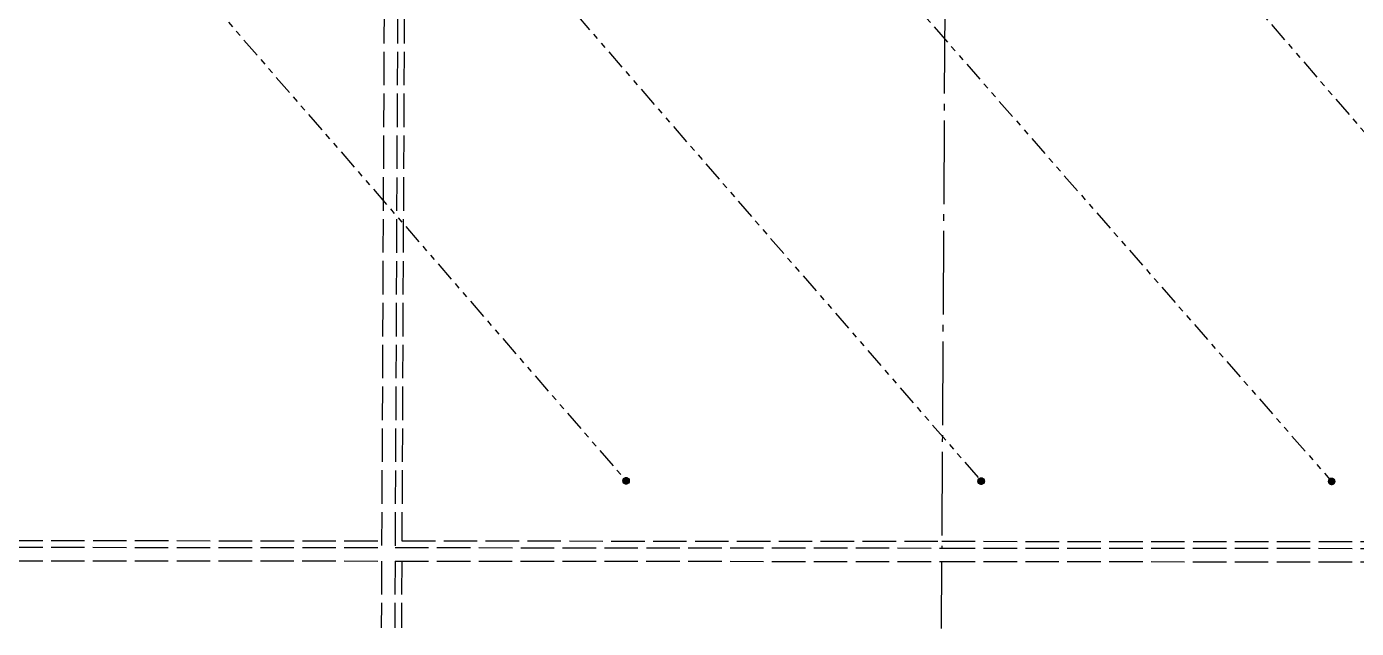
# Model space of a CAD drawing. Extents: x 476470 to 482026, y 6039448 to 6045135.
# Drawn here: x 478183 to 480168, y 6042505 to 6043404 of the extents above; entities that cross this region are included whole.
import ezdxf

# ---------------------------------------------------------------- set-up
doc = ezdxf.new("R2010")
doc.units = 0
doc.header["$LTSCALE"] = 5
for name, pattern in [('foc-DRILLPATH', [14.75, 6, -1.75, 1.75, -1.75, 1.75, -1.75]), ('foc-QUARTERLINE', [33, 25, -3, 2, -3]), ('foc-UNSURVEYED', [12.5, 10, -2.5])]:
    doc.linetypes.add(name, pattern=pattern)
for name, color, linetype in [('L-MON', 1, 'Continuous'), ('L-QSEC', 8, 'foc-QUARTERLINE'), ('L-USEC', 7, 'foc-UNSURVEYED'), ('P-PDRILLPATH', 12, 'foc-DRILLPATH')]:
    doc.layers.add(name, color=color, linetype=linetype)

# ---------------------------------------------------------------- blocks, each defined once
blk = doc.blocks.new('plbh')
at = {"layer": 'L-MON'}
h = blk.add_hatch(color=255, dxfattribs=at)
h.dxf.hatch_style = 1
edge = h.paths.add_edge_path()
edge.add_arc((0, 0), 1.16, 0, 360)
h = blk.add_hatch(color=256, dxfattribs=at)
h.dxf.hatch_style = 1
h.paths.add_polyline_path([(-0.96, 0, 1), (0.96, 0, 1)])
h.paths.add_polyline_path([(0.91, 0, -1), (-0.91, 0, -1)], flags=16)
h.paths.add_polyline_path([(0.45, 0, -1), (-0.45, 0, -1)], flags=0)
h = blk.add_hatch(color=256, dxfattribs=at)
h.dxf.hatch_style = 1
h.paths.add_polyline_path([(-0.45, 0, 1), (0.45, 0, 1)])
h.paths.add_polyline_path([(0.4, 0, -1), (-0.4, 0, -1)], flags=16)
at = {"layer": 'L-MON', "color": 240}
for radius in [0.96, 0.91, 0.45, 0.4]:
    blk.add_circle((0, 0), radius, dxfattribs=at)

msp = doc.modelspace()

# ---------------------------------------------------------------- linework, layer by layer
at = {"layer": 'L-QSEC'}
for p, q in [((479553.689, 6043428.534), (479549.138, 6042625.057)), ((479549.024, 6042604.947), (479548.457, 6042505))]:
    msp.add_line(p, q, dxfattribs=at)
at = {"layer": 'L-USEC'}
for p, q in [((478716.878, 6043428.64), (478713.204, 6042625.736)), ((478736.998, 6043428.548), (478733.324, 6042625.72)), ((478747.038, 6043428.636), (478743.409, 6042635.761)), ((477907.513, 6042636.468), (478713.25, 6042635.786)), ((477907.388, 6042626.418), (478713.204, 6042625.736)), ((478733.324, 6042625.72), (479549.04, 6042625.057)), ((479549.04, 6042625.057), (480364.963, 6042624.393)), ((477907.371, 6042606.309), (478713.111, 6042605.627)), ((478713.111, 6042605.627), (478712.654, 6042505.68)), ((478733.221, 6042605.611), (478732.763, 6042505.663)), ((478733.221, 6042605.611), (479549.023, 6042604.947)), ((478743.271, 6042605.602), (478742.813, 6042505.655)), ((479549.023, 6042604.947), (480364.827, 6042604.283))]:
    msp.add_line(p, q, dxfattribs=at)
at = {"layer": 'L-USEC', "flags": 128}
for points in [[(478743.409, 6042635.761), (479549.194, 6042635.106)], [(479549.194, 6042635.106), (480365.031, 6042634.442)]]:
    msp.add_lwpolyline(points, dxfattribs=at)
at = {"layer": 'P-PDRILLPATH'}
for p, q in [((479221.902, 6044355.869), (480631.059, 6042723.383)), ((478906.919, 6044124.93), (480131.053, 6042724.525)), ((478568.933, 6043922.984), (479608.047, 6042724.957)), ((478217.951, 6043718.054), (479078.042, 6042725.404))]:
    msp.add_line(p, q, dxfattribs=at)

# ---------------------------------------------------------------- block references
at = {"layer": 'L-MON', "xscale": 4.997374000000021, "yscale": 4.997374000000021, "zscale": 4.997374000000021}
for p in [(479078.042, 6042725.404), (479608.047, 6042724.957), (480131.053, 6042724.525)]:
    msp.add_blockref('plbh', p, dxfattribs=at)

doc.saveas('drawing.dxf')
